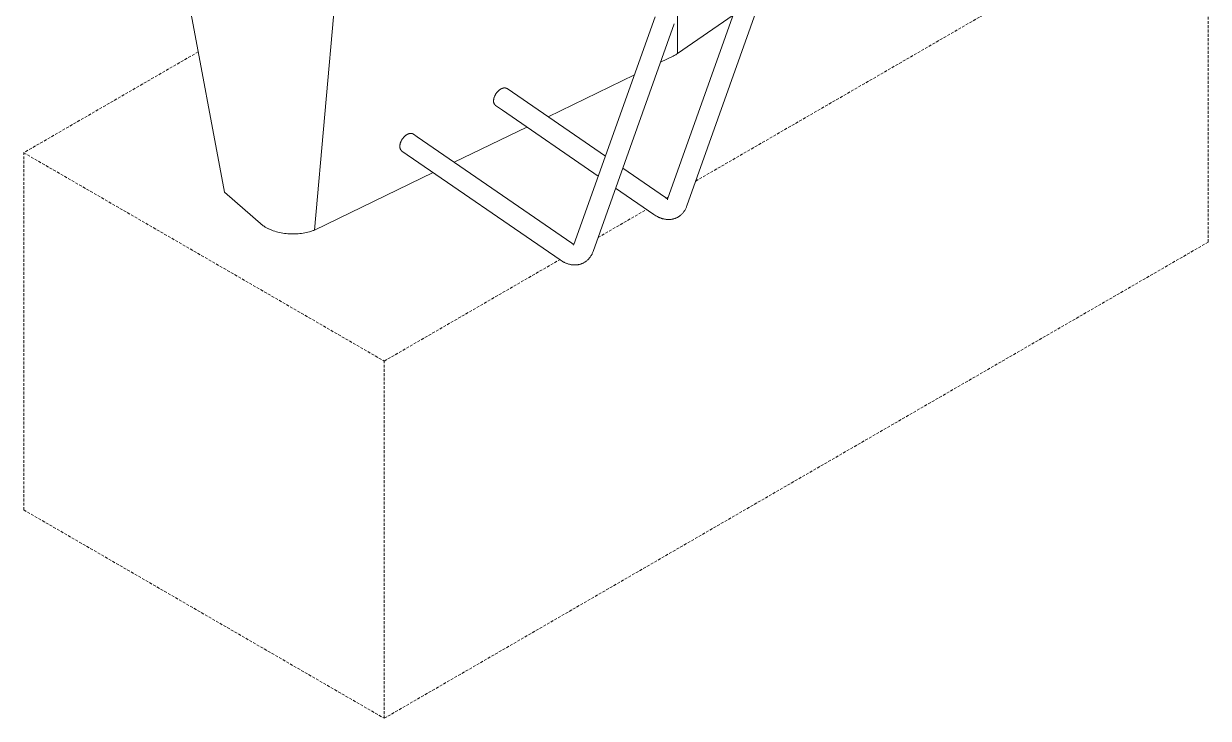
# Model space of a CAD drawing. Header units: millimetres. Extents: x -208 to 4974, y -28 to 3137.
# Drawn here: x 4446 to 4974, y 642 to 952 of the extents above; entities that cross this region are included whole.
import ezdxf

# ---------------------------------------------------------------- set-up
doc = ezdxf.new("R2010")
doc.units = ezdxf.units.MM
doc.linetypes.add('HIDDEN', pattern=[1.905, 1.27, -0.635])
doc.layers.add('ZANO_R', color=7, linetype='Continuous', lineweight=0)
doc.layers.add('ZANO_R_przerywana', color=7, linetype='HIDDEN', lineweight=0)

msp = doc.modelspace()

# ---------------------------------------------------------------- linework, layer by layer
at = {"layer": 'ZANO_R'}
for p, q in [((4495.22, 1093.22), (4535.88, 876.85)), ((4575.98, 859.91), (4597.17, 1096.08)), ((4737.82, 938.5), (4737.82, 1044.23)), ((4733.43, 873.71), (4769.61, 975.12)), ((4778.17, 972.06), (4741.99, 870.66)), ((4691.64, 853.47), (4727.82, 954.87)), ((4736.38, 951.81), (4700.2, 850.41)), ((4762.63, 955.57), (4737.82, 938.5)), ((4735.9, 937.39), (4730.26, 934.66)), ((4735.9, 937.39), (4736.29, 937.59)), ((4736.29, 937.59), (4736.69, 937.8)), ((4736.69, 937.8), (4737.07, 938.02)), ((4737.07, 938.02), (4737.45, 938.25)), ((4737.45, 938.25), (4737.82, 938.5)), ((4718.59, 929), (4680.11, 910.36)), ((4656.05, 918.84), (4656.08, 918.94)), ((4656.08, 918.94), (4656.11, 919.05)), ((4656.11, 919.05), (4656.15, 919.15)), ((4656.15, 919.15), (4656.23, 919.35)), ((4656.23, 919.35), (4656.31, 919.56)), ((4656.31, 919.56), (4656.41, 919.77)), ((4656.41, 919.77), (4656.51, 919.97)), ((4656.51, 919.97), (4656.62, 920.18)), ((4656.62, 920.18), (4656.73, 920.38)), ((4656.73, 920.38), (4656.86, 920.58)), ((4656.86, 920.58), (4656.99, 920.77)), ((4656.99, 920.77), (4657.12, 920.96)), ((4657.12, 920.96), (4657.27, 921.15)), ((4657.27, 921.15), (4657.41, 921.33)), ((4657.41, 921.33), (4657.57, 921.5)), ((4657.57, 921.5), (4657.72, 921.67)), ((4657.72, 921.67), (4657.88, 921.83)), ((4657.88, 921.83), (4658.04, 921.98)), ((4658.04, 921.98), (4658.2, 922.12)), ((4658.2, 922.12), (4658.36, 922.25)), ((4658.36, 922.25), (4658.52, 922.37)), ((4658.52, 922.37), (4658.61, 922.43)), ((4658.61, 922.43), (4658.69, 922.49)), ((4658.69, 922.49), (4658.77, 922.54)), ((4658.77, 922.54), (4658.85, 922.6)), ((4658.85, 922.6), (4658.93, 922.64)), ((4658.93, 922.64), (4659.01, 922.69)), ((4659.01, 922.69), (4659.09, 922.74)), ((4659.09, 922.74), (4659.16, 922.78)), ((4659.16, 922.78), (4659.24, 922.82)), ((4659.24, 922.82), (4659.32, 922.86)), ((4659.32, 922.86), (4659.4, 922.9)), ((4659.4, 922.9), (4659.48, 922.93)), ((4659.48, 922.93), (4659.57, 922.97)), ((4659.57, 922.97), (4659.65, 923)), ((4659.65, 923), (4659.74, 923.03)), ((4659.74, 923.03), (4659.82, 923.06)), ((4659.82, 923.06), (4659.91, 923.09)), ((4659.91, 923.09), (4659.99, 923.11)), ((4659.99, 923.11), (4660.08, 923.14)), ((4660.08, 923.14), (4660.16, 923.16)), ((4660.16, 923.16), (4660.25, 923.17)), ((4660.25, 923.17), (4660.33, 923.19)), ((4660.33, 923.19), (4660.42, 923.2)), ((4660.42, 923.2), (4660.51, 923.21)), ((4660.51, 923.21), (4660.59, 923.22)), ((4660.59, 923.22), (4660.68, 923.22)), ((4660.68, 923.22), (4660.76, 923.22)), ((4660.76, 923.22), (4660.84, 923.22)), ((4660.84, 923.22), (4660.89, 923.22)), ((4660.89, 923.22), (4660.93, 923.22)), ((4660.93, 923.22), (4660.97, 923.22)), ((4660.97, 923.22), (4661.01, 923.21)), ((4661.01, 923.21), (4661.05, 923.21)), ((4661.05, 923.21), (4661.09, 923.2)), ((4661.09, 923.2), (4661.13, 923.19)), ((4661.13, 923.19), (4661.17, 923.19)), ((4661.17, 923.19), (4661.21, 923.18)), ((4661.21, 923.18), (4661.25, 923.17)), ((4661.25, 923.17), (4661.29, 923.16)), ((4661.29, 923.16), (4661.33, 923.15)), ((4661.33, 923.15), (4661.37, 923.14)), ((4661.37, 923.14), (4661.4, 923.13)), ((4661.4, 923.13), (4661.44, 923.12)), ((4661.44, 923.12), (4661.48, 923.11)), ((4661.48, 923.11), (4661.52, 923.09)), ((4661.52, 923.09), (4661.55, 923.08)), ((4661.55, 923.08), (4661.59, 923.06)), ((4661.59, 923.06), (4661.63, 923.05)), ((4661.63, 923.05), (4661.66, 923.03)), ((4661.66, 923.03), (4661.7, 923.01)), ((4661.7, 923.01), (4661.73, 922.99)), ((4661.73, 922.99), (4661.77, 922.97)), ((4661.77, 922.97), (4661.8, 922.96)), ((4661.8, 922.96), (4661.83, 922.93)), ((4661.83, 922.93), (4661.86, 922.91)), ((4661.86, 922.91), (4661.9, 922.89)), ((4661.9, 922.89), (4661.91, 922.89)), ((4661.91, 922.89), (4705.66, 892.78)), ((4655.83, 917.38), (4655.84, 917.46)), ((4655.83, 917.29), (4655.83, 917.38)), ((4655.83, 917.21), (4655.83, 917.29)), ((4655.84, 917.13), (4655.83, 917.21)), ((4655.84, 917.63), (4655.85, 917.71)), ((4655.84, 917.54), (4655.84, 917.63)), ((4655.84, 917.46), (4655.84, 917.54)), ((4655.84, 917.04), (4655.84, 917.13)), ((4655.85, 916.96), (4655.84, 917.04)), ((4655.85, 917.8), (4655.86, 917.89)), ((4655.85, 917.71), (4655.85, 917.8)), ((4655.87, 916.88), (4655.85, 916.96)), ((4655.86, 917.89), (4655.87, 917.98)), ((4655.87, 917.98), (4655.88, 918.07)), ((4655.88, 916.79), (4655.87, 916.88)), ((4655.88, 918.07), (4655.9, 918.16)), ((4655.9, 916.71), (4655.88, 916.79)), ((4655.9, 918.16), (4655.91, 918.26)), ((4655.92, 916.63), (4655.9, 916.71)), ((4655.91, 918.26), (4655.93, 918.35)), ((4655.95, 916.55), (4655.92, 916.63)), ((4655.93, 918.35), (4655.95, 918.45)), ((4655.95, 918.45), (4655.97, 918.55)), ((4655.97, 916.47), (4655.95, 916.55)), ((4655.97, 918.55), (4656, 918.64)), ((4656, 916.4), (4655.97, 916.47)), ((4656, 918.64), (4656.02, 918.74)), ((4656.04, 916.32), (4656, 916.4)), ((4656.02, 918.74), (4656.05, 918.84)), ((4656.07, 916.24), (4656.04, 916.32)), ((4656.11, 916.17), (4656.07, 916.24)), ((4656.15, 916.09), (4656.11, 916.17)), ((4656.19, 916.02), (4656.15, 916.09)), ((4656.24, 915.95), (4656.19, 916.02)), ((4656.28, 915.88), (4656.24, 915.95)), ((4656.33, 915.82), (4656.28, 915.88)), ((4656.39, 915.75), (4656.33, 915.82)), ((4656.44, 915.69), (4656.39, 915.75)), ((4656.5, 915.63), (4656.44, 915.69)), ((4656.56, 915.57), (4656.5, 915.63)), ((4656.62, 915.51), (4656.56, 915.57)), ((4656.68, 915.45), (4656.62, 915.51)), ((4656.74, 915.4), (4656.68, 915.45)), ((4659.79, 913.31), (4656.74, 915.4)), ((4702.5, 883.92), (4659.79, 913.31)), ((4670.7, 905.8), (4638.32, 890.12)), ((4614.08, 897.73), (4614.09, 897.82)), ((4614.09, 897.82), (4614.11, 897.92)), ((4614.11, 897.92), (4614.12, 898.01)), ((4614.12, 898.01), (4614.14, 898.11)), ((4614.14, 898.11), (4614.16, 898.2)), ((4614.16, 898.2), (4614.18, 898.3)), ((4614.18, 898.3), (4614.21, 898.4)), ((4614.21, 898.4), (4614.23, 898.5)), ((4614.23, 898.5), (4614.26, 898.6)), ((4614.26, 898.6), (4614.29, 898.7)), ((4614.29, 898.7), (4614.33, 898.8)), ((4614.33, 898.8), (4614.36, 898.9)), ((4614.36, 898.9), (4614.44, 899.11)), ((4614.44, 899.11), (4614.52, 899.31)), ((4614.52, 899.31), (4614.62, 899.52)), ((4614.62, 899.52), (4614.72, 899.73)), ((4614.72, 899.73), (4614.83, 899.93)), ((4614.83, 899.93), (4614.94, 900.13)), ((4614.94, 900.13), (4615.07, 900.33)), ((4615.07, 900.33), (4615.2, 900.53)), ((4615.2, 900.53), (4615.34, 900.72)), ((4615.34, 900.72), (4615.48, 900.9)), ((4615.48, 900.9), (4615.62, 901.08)), ((4615.62, 901.08), (4615.78, 901.26)), ((4615.78, 901.26), (4615.93, 901.42)), ((4615.93, 901.42), (4616.09, 901.58)), ((4616.09, 901.58), (4616.25, 901.73)), ((4616.25, 901.73), (4616.41, 901.87)), ((4616.41, 901.87), (4616.57, 902.01)), ((4616.57, 902.01), (4616.73, 902.13)), ((4616.73, 902.13), (4616.82, 902.19)), ((4616.82, 902.19), (4616.9, 902.24)), ((4616.9, 902.24), (4616.98, 902.3)), ((4616.98, 902.3), (4617.06, 902.35)), ((4617.06, 902.35), (4617.14, 902.4)), ((4617.14, 902.4), (4617.22, 902.45)), ((4617.22, 902.45), (4617.3, 902.49)), ((4617.3, 902.49), (4617.37, 902.53)), ((4617.37, 902.53), (4617.45, 902.57)), ((4617.45, 902.57), (4617.53, 902.61)), ((4617.53, 902.61), (4617.61, 902.65)), ((4617.61, 902.65), (4617.69, 902.69)), ((4617.69, 902.69), (4617.78, 902.72)), ((4617.78, 902.72), (4617.86, 902.76)), ((4617.86, 902.76), (4617.95, 902.79)), ((4617.95, 902.79), (4618.03, 902.82)), ((4618.03, 902.82), (4618.12, 902.84)), ((4618.12, 902.84), (4618.2, 902.87)), ((4618.2, 902.87), (4618.29, 902.89)), ((4618.29, 902.89), (4618.37, 902.91)), ((4618.37, 902.91), (4618.46, 902.93)), ((4618.46, 902.93), (4618.54, 902.94)), ((4618.54, 902.94), (4618.63, 902.96)), ((4618.63, 902.96), (4618.72, 902.97)), ((4618.72, 902.97), (4618.8, 902.97)), ((4618.8, 902.97), (4618.89, 902.98)), ((4618.89, 902.98), (4618.97, 902.98)), ((4618.97, 902.98), (4619.05, 902.98)), ((4619.05, 902.98), (4619.1, 902.98)), ((4619.1, 902.98), (4619.14, 902.97)), ((4619.14, 902.97), (4619.18, 902.97)), ((4619.18, 902.97), (4619.22, 902.97)), ((4619.22, 902.97), (4619.26, 902.96)), ((4619.26, 902.96), (4619.3, 902.96)), ((4619.3, 902.96), (4619.34, 902.95)), ((4619.34, 902.95), (4619.38, 902.94)), ((4619.38, 902.94), (4619.42, 902.93)), ((4619.42, 902.93), (4619.46, 902.93)), ((4619.46, 902.93), (4619.5, 902.92)), ((4619.5, 902.92), (4619.54, 902.91)), ((4619.54, 902.91), (4619.58, 902.9)), ((4619.58, 902.9), (4619.61, 902.88)), ((4619.61, 902.88), (4619.65, 902.87)), ((4619.65, 902.87), (4619.69, 902.86)), ((4619.69, 902.86), (4619.73, 902.85)), ((4619.73, 902.85), (4619.76, 902.83)), ((4619.76, 902.83), (4619.8, 902.82)), ((4619.8, 902.82), (4619.84, 902.8)), ((4619.84, 902.8), (4619.87, 902.78)), ((4619.87, 902.78), (4619.91, 902.77)), ((4619.91, 902.77), (4619.94, 902.75)), ((4619.94, 902.75), (4619.98, 902.73)), ((4619.98, 902.73), (4620.01, 902.71)), ((4620.01, 902.71), (4620.04, 902.69)), ((4620.04, 902.69), (4620.08, 902.67)), ((4620.08, 902.67), (4620.11, 902.65)), ((4620.11, 902.65), (4621.78, 901.5)), ((4621.78, 901.5), (4690.65, 854.11)), ((4614.04, 897.13), (4614.05, 897.21)), ((4614.04, 897.05), (4614.04, 897.13)), ((4614.04, 896.96), (4614.04, 897.05)), ((4614.05, 896.88), (4614.04, 896.96)), ((4614.05, 897.38), (4614.06, 897.47)), ((4614.05, 897.3), (4614.05, 897.38)), ((4614.05, 897.21), (4614.05, 897.3)), ((4614.05, 896.8), (4614.05, 896.88)), ((4614.06, 896.71), (4614.05, 896.8)), ((4614.06, 897.55), (4614.07, 897.64)), ((4614.06, 897.47), (4614.06, 897.55)), ((4614.08, 896.63), (4614.06, 896.71)), ((4614.07, 897.64), (4614.08, 897.73)), ((4614.09, 896.55), (4614.08, 896.63)), ((4614.11, 896.47), (4614.09, 896.55)), ((4614.13, 896.39), (4614.11, 896.47)), ((4614.16, 896.31), (4614.13, 896.39)), ((4614.18, 896.23), (4614.16, 896.31)), ((4614.21, 896.15), (4614.18, 896.23)), ((4614.25, 896.07), (4614.21, 896.15)), ((4614.28, 896), (4614.25, 896.07)), ((4614.32, 895.92), (4614.28, 896)), ((4614.36, 895.85), (4614.32, 895.92)), ((4614.4, 895.78), (4614.36, 895.85)), ((4614.45, 895.71), (4614.4, 895.78)), ((4614.49, 895.64), (4614.45, 895.71)), ((4614.54, 895.57), (4614.49, 895.64)), ((4614.6, 895.51), (4614.54, 895.57)), ((4614.65, 895.44), (4614.6, 895.51)), ((4614.71, 895.38), (4614.65, 895.44)), ((4614.77, 895.32), (4614.71, 895.38)), ((4614.83, 895.26), (4614.77, 895.32)), ((4614.89, 895.21), (4614.83, 895.26)), ((4614.95, 895.16), (4614.89, 895.21)), ((4615, 895.12), (4614.95, 895.16)), ((4685.5, 846.62), (4615, 895.12)), ((4713.42, 887.44), (4732.44, 874.35)), ((4628.91, 885.56), (4575.98, 859.91)), ((4535.88, 876.85), (4553.15, 861.87)), ((4727.29, 866.86), (4710.25, 878.58)), ((4732.44, 874.35), (4732.58, 874.26)), ((4732.58, 874.26), (4732.72, 874.17)), ((4732.72, 874.17), (4732.86, 874.09)), ((4732.79, 874.13), (4733.79, 874.71)), ((4732.86, 874.09), (4733.01, 874.01)), ((4733.01, 874.01), (4733.16, 873.93)), ((4733.16, 873.93), (4733.31, 873.86)), ((4733.3, 873.43), (4733.43, 873.71)), ((4733.31, 873.86), (4733.46, 873.8)), ((4727.73, 866.57), (4727.29, 866.86)), ((4728.17, 866.3), (4727.73, 866.57)), ((4728.4, 866.17), (4728.17, 866.3)), ((4728.62, 866.04), (4728.4, 866.17)), ((4738.71, 866.14), (4738.48, 865.98)), ((4738.93, 866.31), (4738.71, 866.14)), ((4739.17, 866.51), (4738.93, 866.31)), ((4739.41, 866.72), (4739.17, 866.51)), ((4739.64, 866.93), (4739.41, 866.72)), ((4739.87, 867.16), (4739.64, 866.93)), ((4740.09, 867.39), (4739.87, 867.16)), ((4740.29, 867.63), (4740.09, 867.39)), ((4740.49, 867.88), (4740.29, 867.63)), ((4740.69, 868.13), (4740.49, 867.88)), ((4740.87, 868.39), (4740.69, 868.13)), ((4741.04, 868.66), (4740.87, 868.39)), ((4741.21, 868.93), (4741.04, 868.66)), ((4741.36, 869.2), (4741.21, 868.93)), ((4741.51, 869.49), (4741.36, 869.2)), ((4741.64, 869.77), (4741.51, 869.49)), ((4741.77, 870.06), (4741.64, 869.77)), ((4741.89, 870.36), (4741.77, 870.06)), ((4741.99, 870.66), (4741.89, 870.36)), ((4553.15, 861.87), (4553.33, 861.74)), ((4553.33, 861.74), (4553.51, 861.61)), ((4553.51, 861.61), (4553.77, 861.44)), ((4553.77, 861.44), (4554.04, 861.27)), ((4554.04, 861.27), (4554.31, 861.11)), ((4554.31, 861.11), (4554.58, 860.96)), ((4554.58, 860.96), (4554.86, 860.81)), ((4728.85, 865.92), (4728.62, 866.04)), ((4729.08, 865.8), (4728.85, 865.92)), ((4729.31, 865.69), (4729.08, 865.8)), ((4729.54, 865.58), (4729.31, 865.69)), ((4729.77, 865.48), (4729.54, 865.58)), ((4730.01, 865.38), (4729.77, 865.48)), ((4730.24, 865.29), (4730.01, 865.38)), ((4730.48, 865.21), (4730.24, 865.29)), ((4730.72, 865.13), (4730.48, 865.21)), ((4730.95, 865.05), (4730.72, 865.13)), ((4731.2, 864.98), (4730.95, 865.05)), ((4731.45, 864.91), (4731.2, 864.98)), ((4731.71, 864.85), (4731.45, 864.91)), ((4731.96, 864.8), (4731.71, 864.85)), ((4732.21, 864.75), (4731.96, 864.8)), ((4732.47, 864.71), (4732.21, 864.75)), ((4732.72, 864.67), (4732.47, 864.71)), ((4732.98, 864.65), (4732.72, 864.67)), ((4733.27, 864.62), (4732.98, 864.65)), ((4733.56, 864.61), (4733.27, 864.62)), ((4733.85, 864.6), (4733.56, 864.61)), ((4734.14, 864.61), (4733.85, 864.6)), ((4734.43, 864.62), (4734.14, 864.61)), ((4734.72, 864.65), (4734.43, 864.62)), ((4735.01, 864.68), (4734.72, 864.65)), ((4735.29, 864.72), (4735.01, 864.68)), ((4735.46, 864.75), (4735.29, 864.72)), ((4735.62, 864.79), (4735.46, 864.75)), ((4735.79, 864.82), (4735.62, 864.79)), ((4735.95, 864.86), (4735.79, 864.82)), ((4736.22, 864.93), (4735.95, 864.86)), ((4736.48, 865.02), (4736.22, 864.93)), ((4736.75, 865.11), (4736.48, 865.02)), ((4737, 865.21), (4736.75, 865.11)), ((4737.26, 865.31), (4737, 865.21)), ((4737.51, 865.43), (4737.26, 865.31)), ((4737.76, 865.56), (4737.51, 865.43)), ((4738, 865.69), (4737.76, 865.56)), ((4738.24, 865.83), (4738, 865.69)), ((4738.48, 865.98), (4738.24, 865.83)), ((4554.86, 860.81), (4555.13, 860.66)), ((4555.13, 860.66), (4555.42, 860.52)), ((4555.42, 860.52), (4555.7, 860.39)), ((4555.7, 860.39), (4556.01, 860.25)), ((4556.01, 860.25), (4556.33, 860.11)), ((4556.33, 860.11), (4556.97, 859.85)), ((4556.97, 859.85), (4557.62, 859.62)), ((4557.62, 859.62), (4558.28, 859.4)), ((4558.28, 859.4), (4558.99, 859.19)), ((4558.99, 859.19), (4559.71, 859.01)), ((4559.71, 859.01), (4560.43, 858.84)), ((4560.43, 858.84), (4561.16, 858.69)), ((4561.16, 858.69), (4561.91, 858.56)), ((4561.91, 858.56), (4562.66, 858.45)), ((4562.66, 858.45), (4563.41, 858.36)), ((4563.41, 858.36), (4564.16, 858.29)), ((4564.16, 858.29), (4564.93, 858.23)), ((4564.93, 858.23), (4565.69, 858.2)), ((4565.69, 858.2), (4566.46, 858.18)), ((4566.46, 858.18), (4567.23, 858.19)), ((4567.23, 858.19), (4567.98, 858.22)), ((4567.98, 858.22), (4568.74, 858.26)), ((4568.74, 858.26), (4569.49, 858.33)), ((4569.49, 858.33), (4570.24, 858.41)), ((4570.24, 858.41), (4570.96, 858.52)), ((4570.96, 858.52), (4571.67, 858.64)), ((4571.67, 858.64), (4572.39, 858.78)), ((4572.39, 858.78), (4573.09, 858.95)), ((4573.09, 858.95), (4573.74, 859.13)), ((4573.74, 859.13), (4574.39, 859.32)), ((4574.39, 859.32), (4574.71, 859.43)), ((4574.71, 859.43), (4575.03, 859.54)), ((4575.03, 859.54), (4575.35, 859.66)), ((4575.35, 859.66), (4575.66, 859.78)), ((4575.66, 859.78), (4575.98, 859.91)), ((4690.65, 854.11), (4690.79, 854.01)), ((4690.79, 854.01), (4690.93, 853.92)), ((4690.93, 853.92), (4691.07, 853.84)), ((4691.07, 853.84), (4691.22, 853.76)), ((4691.22, 853.76), (4691.37, 853.69)), ((4691.37, 853.69), (4691.52, 853.62)), ((4691.51, 853.19), (4691.64, 853.47)), ((4691.52, 853.62), (4691.67, 853.55)), ((4700.2, 850.41), (4700.1, 850.11)), ((4685.94, 846.32), (4685.5, 846.62)), ((4686.38, 846.05), (4685.94, 846.32)), ((4686.61, 845.92), (4686.38, 846.05)), ((4686.83, 845.79), (4686.61, 845.92)), ((4687.06, 845.67), (4686.83, 845.79)), ((4687.29, 845.56), (4687.06, 845.67)), ((4687.52, 845.44), (4687.29, 845.56)), ((4687.75, 845.34), (4687.52, 845.44)), ((4687.98, 845.24), (4687.75, 845.34)), ((4688.22, 845.14), (4687.98, 845.24)), ((4688.45, 845.05), (4688.22, 845.14)), ((4688.69, 844.96), (4688.45, 845.05)), ((4695.47, 845.07), (4695.22, 844.96)), ((4695.72, 845.19), (4695.47, 845.07)), ((4695.97, 845.31), (4695.72, 845.19)), ((4696.21, 845.45), (4695.97, 845.31)), ((4696.45, 845.59), (4696.21, 845.45)), ((4696.69, 845.74), (4696.45, 845.59)), ((4696.92, 845.9), (4696.69, 845.74)), ((4697.14, 846.06), (4696.92, 845.9)), ((4697.38, 846.26), (4697.14, 846.06)), ((4697.62, 846.47), (4697.38, 846.26)), ((4697.86, 846.69), (4697.62, 846.47)), ((4698.08, 846.91), (4697.86, 846.69)), ((4698.3, 847.15), (4698.08, 846.91)), ((4698.5, 847.39), (4698.3, 847.15)), ((4698.7, 847.63), (4698.5, 847.39)), ((4698.9, 847.89), (4698.7, 847.63)), ((4699.08, 848.14), (4698.9, 847.89)), ((4699.25, 848.41), (4699.08, 848.14)), ((4699.42, 848.68), (4699.25, 848.41)), ((4699.57, 848.96), (4699.42, 848.68)), ((4699.72, 849.24), (4699.57, 848.96)), ((4699.85, 849.53), (4699.72, 849.24)), ((4699.98, 849.82), (4699.85, 849.53)), ((4700.1, 850.11), (4699.98, 849.82)), ((4688.93, 844.88), (4688.69, 844.96)), ((4689.16, 844.8), (4688.93, 844.88)), ((4689.41, 844.73), (4689.16, 844.8)), ((4689.66, 844.67), (4689.41, 844.73)), ((4689.92, 844.6), (4689.66, 844.67)), ((4690.17, 844.55), (4689.92, 844.6)), ((4690.42, 844.5), (4690.17, 844.55)), ((4690.68, 844.46), (4690.42, 844.5)), ((4690.93, 844.43), (4690.68, 844.46)), ((4691.19, 844.4), (4690.93, 844.43)), ((4691.48, 844.38), (4691.19, 844.4)), ((4691.77, 844.36), (4691.48, 844.38)), ((4692.06, 844.36), (4691.77, 844.36)), ((4692.35, 844.36), (4692.06, 844.36)), ((4692.64, 844.38), (4692.35, 844.36)), ((4692.93, 844.4), (4692.64, 844.38)), ((4693.22, 844.44), (4692.93, 844.4)), ((4693.5, 844.48), (4693.22, 844.44)), ((4693.67, 844.51), (4693.5, 844.48)), ((4693.83, 844.54), (4693.67, 844.51)), ((4694, 844.58), (4693.83, 844.54)), ((4694.16, 844.62), (4694, 844.58)), ((4694.43, 844.69), (4694.16, 844.62)), ((4694.69, 844.77), (4694.43, 844.69)), ((4694.96, 844.86), (4694.69, 844.77)), ((4695.22, 844.96), (4694.96, 844.86))]:
    msp.add_line(p, q, dxfattribs=at)
at = {"layer": 'ZANO_R_przerywana'}
for p, q in [((4974.46, 854.58), (4974.46, 1013.66)), ((4745.94, 881.73), (4874.55, 955.98)), ((4524.15, 939.27), (4446.36, 894.35)), ((4446.36, 735.27), (4446.36, 894.35)), ((4446.36, 894.35), (4607.08, 801.56)), ((4702.41, 856.59), (4724.05, 869.09)), ((4607.08, 642.48), (4974.46, 854.58)), ((4607.08, 801.56), (4685.33, 846.73)), ((4607.08, 642.48), (4607.08, 801.56)), ((4446.36, 735.27), (4607.08, 642.48))]:
    msp.add_line(p, q, dxfattribs=at)

doc.saveas('drawing.dxf')
